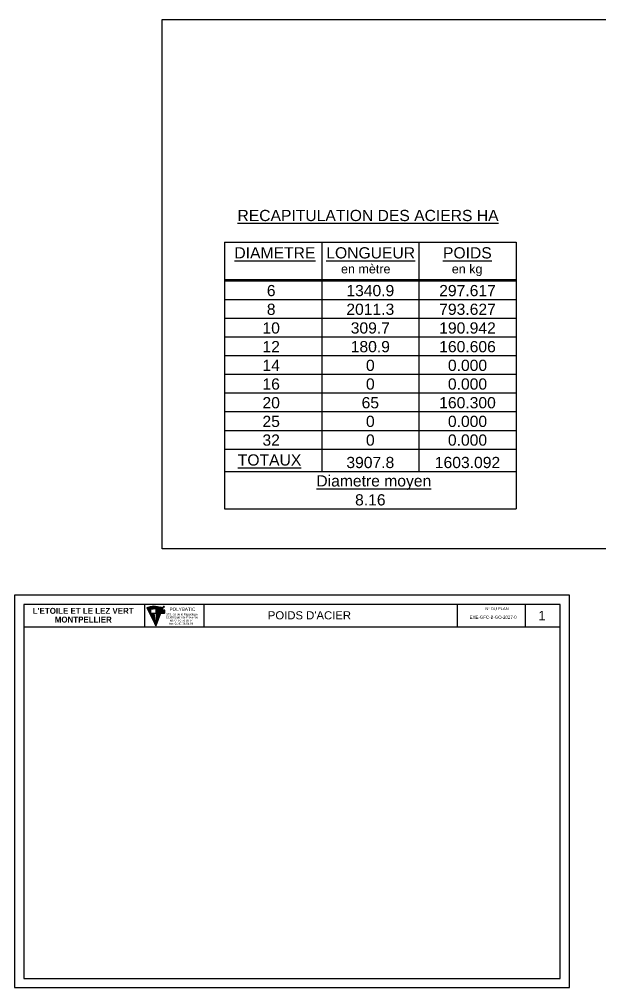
# Model space of a CAD drawing. Header units: millimetres. Extents: x -21776 to 63757, y -7870 to 8483.
# Drawn here: x -13329 to -12553, y -5474 to -4178 of the extents above; entities that cross this region are included whole.
import ezdxf
from ezdxf.enums import TextEntityAlignment as Align

# ---------------------------------------------------------------- set-up
doc = ezdxf.new("R2010")
doc.units = ezdxf.units.MM
doc.linetypes.add('CONTINUE', pattern=[0])
for name, color, linetype in [('GO-CARTOUCHE', 7, 'Continuous'), ('GO-TEXTE', 9, 'Continuous'), ('STR_TXT', 102, 'Continuous')]:
    doc.layers.add(name, color=color, linetype=linetype)
doc.styles.get("Standard").update_dxf_attribs({"font": 'romans.shx'})
doc.styles.add('Table', font='ARIAL.TTF')
doc.styles.add('TEXTEBA', font='ARIAL.TTF')

# ---------------------------------------------------------------- blocks, each defined once
blk = doc.blocks.new('bartable')
at = {"layer": 'STR_TXT', "lineweight": 30}
for points in [[(0, 0), (390, 0)], [(0, 0), (0, -357)], [(390, 0), (390, -357)], [(0, -50), (390, -50)], [(0, -52), (390, -52)], [(0, -277), (390, -277)], [(0, -307), (390, -307)], [(0, -357), (390, -357)]]:
    blk.add_lwpolyline(points, dxfattribs=at)
at = {"layer": 'STR_TXT'}
for points in [[(130, 0), (130, -307)], [(260, 0), (260, -307)], [(0, -77), (390, -77)], [(0, -102), (390, -102)], [(0, -127), (390, -127)], [(0, -152), (390, -152)], [(0, -177), (390, -177)], [(0, -202), (390, -202)], [(0, -227), (390, -227)], [(0, -252), (390, -252)]]:
    blk.add_lwpolyline(points, dxfattribs=at)
at = {"layer": 'STR_TXT', "style": 'Table'}
for s, height, p in [('%%URECAPITULATION DES ACIERS HA', 15, (17.3, 28)), ('%%UDIAMETRE', 15, (13.2, -22)), ('%%ULONGUEUR', 15, (136.1, -22)), ('%%UPOIDS', 15, (292.2, -22)), ('en mètre', 12, (155.8, -42)), ('en kg', 12, (304, -42)), ('%%UTOTAUX', 15, (17.7, -299.1)), ('%%UDiametre moyen', 15, (122.8, -327.1))]:
    blk.add_text(s, height=height, dxfattribs=at).set_placement(p)
for s, p in [('6', (62.4, -77)), ('8', (62.4, -102)), ('10', (62.4, -127)), ('12', (62.4, -152)), ('14', (62.4, -177)), ('16', (62.4, -202)), ('20', (62.4, -227)), ('25', (62.4, -252)), ('32', (62.4, -277))]:
    blk.add_text(s, height=15, dxfattribs=at).set_placement(p, align=Align.BOTTOM_CENTER)
for tag, p in [('L6', (195, -77)), ('P6', (325, -77)), ('L8', (195, -102)), ('P8', (325, -102)), ('L10', (195, -127)), ('P10', (325, -127)), ('L12', (195, -152)), ('P12', (325, -152)), ('L14', (195, -177)), ('P14', (325, -177)), ('L16', (195, -202)), ('P16', (325, -202)), ('L20', (195, -227)), ('P20', (325, -227)), ('L25', (195, -252)), ('P25', (325, -252)), ('L32', (195, -277)), ('P32', (325, -277)), ('LTOT', (195, -307)), ('PTOT', (325, -307)), ('DAVG', (195, -357))]:
    blk.add_attdef(tag, text='', height=15, dxfattribs=at).set_placement(p, align=Align.BOTTOM_CENTER)

msp = doc.modelspace()

# ---------------------------------------------------------------- linework, layer by layer
at = {"layer": 'GO-CARTOUCHE', "color": 9, "linetype": 'CONTINUE'}
for p, q in [((-13158.94247, -4965.30983), (-13150.01369, -4963.23337)), ((-13158.94247, -4965.30983), (-13145.86077, -4966.55571)), ((-13158.94247, -4965.30983), (-13146.899, -4989.81206)), ((-13158.39509, -4966.42347), (-13149.87212, -4964.44149)), ((-13157.9362, -4965.40567), (-13149.00758, -4963.39307)), ((-13157.84771, -4967.5371), (-13149.73054, -4965.64962)), ((-13153.95897, -4972.96474), (-13157.32448, -4964.93355)), ((-13157.32448, -4964.93355), (-13144.23776, -4966.32924)), ((-13157.30033, -4968.65074), (-13149.58896, -4966.85774)), ((-13156.75295, -4969.76438), (-13153.95897, -4969.11479)), ((-13156.20556, -4970.87802), (-13153.95897, -4970.35574)), ((-13155.92367, -4965.59734), (-13146.99535, -4963.71247)), ((-13153.95897, -4969.56816), (-13155.70649, -4964.55728)), ((-13155.70649, -4964.55728), (-13142.61474, -4966.10277)), ((-13155.65818, -4971.99165), (-13153.95897, -4971.59666)), ((-13155.1108, -4973.10529), (-13153.95897, -4972.83757)), ((-13154.56342, -4974.21893), (-13150.16038, -4973.19566)), ((-13154.0885, -4964.181), (-13140.99172, -4965.8763)), ((-13152.99742, -4968.07076), (-13154.0885, -4964.181)), ((-13154.01604, -4975.33257), (-13148.7395, -4974.10648)), ((-13146.899, -4967.17393), (-13153.95897, -4968.21216)), ((-13153.95897, -4968.21216), (-13153.95897, -4973.19566)), ((-13153.95897, -4973.19566), (-13146.48371, -4972.78037)), ((-13146.56244, -4973.18335), (-13153.95897, -4973.19566)), ((-13153.91113, -4965.78901), (-13144.98312, -4964.03188)), ((-13146.899, -4989.81206), (-13153.86219, -4973.19566)), ((-13146.899, -4989.81206), (-13152.69389, -4973.19566)), ((-13151.60061, -4967.86534), (-13152.47051, -4963.80472)), ((-13152.47051, -4963.80472), (-13139.3687, -4965.64984)), ((-13151.8986, -4965.98068), (-13142.97089, -4964.35128)), ((-13146.899, -4989.81206), (-13151.55989, -4973.19566)), ((-13150.21812, -4967.66204), (-13150.85252, -4963.42845)), ((-13150.85252, -4963.42845), (-13137.74568, -4965.42337)), ((-13146.899, -4989.81206), (-13150.4587, -4973.19566)), ((-13149.50696, -4967.55745), (-13150.01369, -4963.23337)), ((-13150.01369, -4963.23337), (-13136.932, -4965.30983)), ((-13149.88606, -4966.17235), (-13140.95865, -4964.67068)), ((-13146.899, -4989.81206), (-13149.38892, -4973.19566)), ((-13146.899, -4989.81206), (-13148.84624, -4973.19566)), ((-13147.87353, -4966.36402), (-13138.94642, -4964.99008)), ((-13145.73685, -4967.35562), (-13146.899, -4967.17393)), ((-13146.899, -4967.17393), (-13146.899, -4973.18391)), ((-13146.899, -4989.81206), (-13140.0429, -4972.95747)), ((-13140.58031, -4972.97614), (-13146.899, -4989.81206)), ((-13141.66372, -4973.01378), (-13146.899, -4989.81206)), ((-13142.76265, -4973.05196), (-13146.899, -4989.81206)), ((-13143.87745, -4973.09069), (-13146.899, -4989.81206)), ((-13145.00847, -4973.12998), (-13146.899, -4989.81206)), ((-13146.15605, -4973.16985), (-13146.899, -4989.81206)), ((-13146.86726, -4966.45985), (-13137.94031, -4965.14978)), ((-13146.56244, -4973.18335), (-13144.47454, -4973.10695)), ((-13146.48371, -4969.59283), (-13146.48371, -4967.65919)), ((-13145.95558, -4967.74176), (-13146.48371, -4967.65919)), ((-13146.48371, -4969.59283), (-13146.0656, -4969.62527)), ((-13145.91579, -4970.05344), (-13146.48371, -4970.00937)), ((-13146.48371, -4970.00937), (-13146.48371, -4972.78037)), ((-13146.48371, -4972.78037), (-13141.4795, -4972.78037)), ((-13146.23831, -4975.01259), (-13140.5561, -4974.21909)), ((-13146.19112, -4973.95548), (-13140.10309, -4973.10543)), ((-13145.70641, -4969.84743), (-13145.91579, -4970.05344)), ((-13145.86077, -4966.55571), (-13145.89538, -4967.33084)), ((-13136.932, -4965.30983), (-13145.86077, -4966.55571)), ((-13145.57102, -4967.5658), (-13137.38501, -4966.42349)), ((-13145.43817, -4967.79469), (-13144.12728, -4967.60403)), ((-13144.96112, -4969.57586), (-13144.98677, -4970.14466)), ((-13144.98677, -4970.14466), (-13144.94704, -4971.00565)), ((-13144.8688, -4968.87593), (-13144.96112, -4969.57586)), ((-13144.94704, -4971.00565), (-13144.75518, -4971.98311)), ((-13144.71731, -4968.31787), (-13144.8688, -4968.87593)), ((-13144.47454, -4973.10695), (-13144.10064, -4973.09327)), ((-13144.23776, -4966.32924), (-13144.3863, -4967.64001)), ((-13144.07196, -4973.09222), (-13139.57556, -4972.92769)), ((-13143.6245, -4968.12003), (-13143.86618, -4967.73105)), ((-13142.99526, -4967.78425), (-13143.76298, -4967.89715)), ((-13143.46157, -4968.58569), (-13143.6245, -4968.12003)), ((-13143.33662, -4969.25818), (-13143.46157, -4968.58569)), ((-13142.99743, -4972.78099), (-13139.56613, -4972.78037)), ((-13142.99526, -4972.78037), (-13142.99526, -4967.77968)), ((-13142.57997, -4967.84917), (-13142.99526, -4967.78425)), ((-13142.61474, -4966.10277), (-13142.97509, -4967.7874)), ((-13142.57997, -4972.36508), (-13142.57997, -4967.84917)), ((-13142.57997, -4968.19369), (-13141.53928, -4968.05051)), ((-13142.57997, -4968.19369), (-13142.57964, -4972.36508)), ((-13142.57997, -4972.36508), (-13141.4795, -4972.36508)), ((-13142.57964, -4970.67545), (-13140.69289, -4970.5098)), ((-13142.57964, -4972.36508), (-13141.4795, -4972.36846)), ((-13141.55334, -4968.00968), (-13140.69289, -4970.5098)), ((-13141.182, -4968.06774), (-13141.55334, -4968.00968)), ((-13141.53928, -4968.05051), (-13140.69289, -4970.5098)), ((-13140.99172, -4965.8763), (-13141.51954, -4968.01496)), ((-13141.4795, -4972.78037), (-13141.4795, -4972.36508)), ((-13141.4795, -4972.78037), (-13140.69014, -4972.78037)), ((-13141.39803, -4968.03396), (-13137.83802, -4967.53715)), ((-13141.182, -4968.06774), (-13140.49664, -4970.0591)), ((-13140.01315, -4968.25047), (-13141.06583, -4968.40528)), ((-13140.69289, -4972.78037), (-13140.69289, -4970.5098)), ((-13140.69289, -4972.36846), (-13140.69014, -4972.78037)), ((-13140.69014, -4972.78037), (-13140.2776, -4972.78037)), ((-13140.01315, -4968.25047), (-13140.49664, -4970.0591)), ((-13139.68305, -4968.30208), (-13140.2776, -4970.52615)), ((-13140.2776, -4972.77529), (-13140.27539, -4970.51788)), ((-13140.2776, -4972.78037), (-13140.2776, -4970.52615)), ((-13140.27539, -4970.51788), (-13139.69528, -4968.34782)), ((-13139.3687, -4965.64984), (-13140.18718, -4968.27607)), ((-13139.68305, -4968.30208), (-13140.01315, -4968.25047)), ((-13139.69528, -4968.34782), (-13139.5716, -4968.3293)), ((-13139.5716, -4968.31951), (-13139.69246, -4968.33728)), ((-13139.57581, -4972.77641), (-13135.97757, -4972.77641)), ((-13139.57485, -4972.92766), (-13135.01543, -4972.78217)), ((-13139.5716, -4972.78037), (-13139.5716, -4968.31951)), ((-13138.76728, -4968.44525), (-13139.5716, -4968.31951)), ((-13139.5716, -4972.78037), (-13138.69141, -4972.78037)), ((-13138.81219, -4968.73247), (-13139.2809, -4968.65919)), ((-13139.2809, -4970.40858), (-13139.2809, -4968.65919)), ((-13139.2809, -4970.40858), (-13138.90209, -4970.43797)), ((-13139.2809, -4970.70016), (-13138.92458, -4970.7278)), ((-13139.2809, -4972.48967), (-13139.2809, -4970.70016)), ((-13139.2809, -4972.48967), (-13138.78077, -4972.48967)), ((-13137.74568, -4965.42337), (-13138.87359, -4968.42863)), ((-13138.52985, -4972.63844), (-13138.69576, -4972.77641)), ((-13138.69576, -4972.77641), (-13138.12584, -4972.77641)), ((-13138.41093, -4972.38197), (-13138.52985, -4972.63844)), ((-13138.49144, -4968.67877), (-13138.29104, -4968.6508)), ((-13137.61936, -4968.62472), (-13138.45696, -4968.7479)), ((-13138.43996, -4970.95438), (-13138.38677, -4971.12264)), ((-13138.34257, -4972.05266), (-13138.41093, -4972.38197)), ((-13138.38677, -4971.12264), (-13138.33431, -4971.44329)), ((-13138.32201, -4971.75553), (-13138.34257, -4972.05266)), ((-13138.33431, -4971.44329), (-13138.32201, -4971.75553)), ((-13138.32249, -4968.72812), (-13136.932, -4965.30983)), ((-13138.08035, -4972.46596), (-13138.1176, -4972.77641)), ((-13138.03835, -4972.116), (-13138.08035, -4972.46596)), ((-13138.00336, -4971.82445), (-13138.03835, -4972.116)), ((-13137.96987, -4971.54538), (-13138.00336, -4971.82445)), ((-13137.93608, -4971.26382), (-13137.96987, -4971.54538)), ((-13137.91858, -4971.11805), (-13137.93608, -4971.26382)), ((-13137.90708, -4971.0222), (-13137.91858, -4971.11805)), ((-13137.89773, -4970.94432), (-13137.90708, -4971.0222)), ((-13137.87611, -4970.7641), (-13137.89773, -4970.94432)), ((-13137.83129, -4970.39068), (-13137.87611, -4970.7641)), ((-13137.78219, -4969.98156), (-13137.83129, -4970.39068)), ((-13137.66071, -4971.40902), (-13137.82481, -4972.77641)), ((-13137.61936, -4968.62472), (-13137.78219, -4969.98156)), ((-13137.66071, -4971.40902), (-13137.36969, -4971.4316)), ((-13137.62604, -4971.12013), (-13137.51713, -4970.21257)), ((-13137.62604, -4971.12013), (-13137.40529, -4971.13726)), ((-13137.41244, -4968.65707), (-13137.61936, -4968.62472)), ((-13137.51713, -4970.21257), (-13137.40529, -4971.13726)), ((-13137.41244, -4968.65707), (-13136.91421, -4972.77641)), ((-13137.39446, -4968.80574), (-13136.91373, -4968.73504)), ((-13137.36969, -4971.4316), (-13137.20656, -4972.78037)), ((-13137.36101, -4969.08232), (-13136.91373, -4969.02928)), ((-13137.35336, -4969.14556), (-13136.64379, -4969.07148)), ((-13136.91373, -4968.73504), (-13136.91373, -4969.02928)), ((-13136.08315, -4968.8649), (-13136.91373, -4968.73504)), ((-13136.91373, -4969.02928), (-13136.64379, -4969.07148)), ((-13136.64379, -4972.77641), (-13136.64379, -4969.07148)), ((-13136.35309, -4969.11693), (-13136.08315, -4969.15913)), ((-13136.35309, -4972.77641), (-13136.35309, -4969.11693)), ((-13136.35309, -4969.18275), (-13136.08315, -4969.15913)), ((-13136.35309, -4972.77641), (-13135.97757, -4972.77641)), ((-13136.08315, -4969.15913), (-13136.08315, -4968.8649)), ((-13135.97757, -4968.8814), (-13136.08315, -4968.9153)), ((-13135.97757, -4968.8814), (-13135.97757, -4972.77754)), ((-13135.68687, -4968.92685), (-13135.97757, -4968.8814)), ((-13135.97757, -4972.77754), (-13135.68687, -4972.78037)), ((-13135.68687, -4968.92685), (-13135.68687, -4972.78037)), ((-13135.68687, -4969.06331), (-13135.02832, -4969.00205)), ((-13135.59231, -4970.91484), (-13135.57586, -4971.32802)), ((-13135.57586, -4971.32802), (-13135.53653, -4971.70643)), ((-13135.53653, -4971.70643), (-13135.47654, -4972.02464)), ((-13135.47654, -4972.02464), (-13135.39039, -4972.31947)), ((-13135.39039, -4972.31947), (-13135.25538, -4972.59465)), ((-13134.7816, -4970.22546), (-13135.27131, -4970.27102)), ((-13135.25538, -4972.59465), (-13135.10036, -4972.76476)), ((-13134.79456, -4971.69869), (-13135.23744, -4971.73989)), ((-13134.79456, -4971.69869), (-13134.49972, -4971.6879)), ((-13134.48408, -4970.27197), (-13134.7816, -4970.22546)), ((-13153.46866, -4976.4462), (-13148.59792, -4975.3146)), ((-13152.92128, -4977.55984), (-13148.45635, -4976.52272)), ((-13152.3739, -4978.67348), (-13148.31477, -4977.73085)), ((-13151.82652, -4979.78711), (-13148.17319, -4978.93897)), ((-13151.27914, -4980.90075), (-13148.03162, -4980.14709)), ((-13150.73175, -4982.01439), (-13147.89004, -4981.35521)), ((-13150.18437, -4983.12803), (-13147.74846, -4982.56334)), ((-13149.63699, -4984.24166), (-13147.60689, -4983.77146)), ((-13149.08961, -4985.3553), (-13147.46531, -4984.97958)), ((-13148.54223, -4986.46894), (-13147.32373, -4986.18771)), ((-13147.99485, -4987.58257), (-13147.18215, -4987.39583)), ((-13147.07458, -4987.58594), (-13146.66804, -4987.52754)), ((-13146.80462, -4987.69793), (-13145.99226, -4987.58298)), ((-13146.75743, -4986.64082), (-13145.53925, -4986.46932)), ((-13146.71024, -4985.5837), (-13145.08623, -4985.35566)), ((-13146.66304, -4984.52659), (-13144.63322, -4984.24201)), ((-13146.61585, -4983.46948), (-13144.18021, -4983.12835)), ((-13146.56866, -4982.41237), (-13143.72719, -4982.01469)), ((-13146.52147, -4981.35526), (-13143.27418, -4980.90103)), ((-13146.47428, -4980.29815), (-13142.82117, -4979.78738)), ((-13146.42708, -4979.24104), (-13142.36815, -4978.67372)), ((-13146.37989, -4978.18393), (-13141.91514, -4977.56006)), ((-13146.3327, -4977.12682), (-13141.46213, -4976.4464)), ((-13146.28551, -4976.06971), (-13141.00911, -4975.33275)), ((-13147.44747, -4988.69621), (-13147.04058, -4988.60395))]:
    msp.add_line(p, q, dxfattribs=at)
at = {"layer": 'GO-CARTOUCHE', "linetype": 'Continuous'}
for points in [[(-12593.37341, -5473.96085), (-12593.37341, -4948.96086), (-13335.79765, -4948.96086), (-13335.79765, -5473.96085)], [(-12605.74591, -5461.58835), (-12605.74591, -4961.33336), (-13323.42515, -4961.33336), (-13323.42515, -5461.58835)]]:
    msp.add_lwpolyline(points, close=True, dxfattribs=at)
at = {"layer": 'GO-CARTOUCHE', "color": 9, "linetype": 'CONTINUE'}
msp.add_circle((-13135.87222, -4964.27689), 0.66447, dxfattribs=at)
msp.add_circle((-13135.87222, -4964.27689), 0.66447, dxfattribs=at)
msp.add_circle((-13135.87222, -4964.27689), 0.66447, dxfattribs=at)
for centre, radius, start, end in [((-13147.12145, -4968.61863), 1.45882, 316.36671499, 36.94723701), ((-13147.12145, -4968.61863), 1.45882, 316.36671499, 36.94723701), ((-13147.12145, -4968.61863), 1.45882, 316.36671499, 36.94723701), ((-13147.12145, -4968.61863), 1.87411, 310.04018599, 42.436134), ((-13142.80186, -4971.38817), 2.04171, 198.04028085, 218.2918842), ((-13142.80186, -4971.38817), 2.04171, 198.04028085, 218.2918842), ((-13142.80186, -4971.38817), 2.04171, 198.04028085, 218.2918842), ((-13142.79451, -4969.00447), 2.04171, 141.3549611, 161.60656445), ((-13142.79451, -4969.00447), 2.04171, 141.3549611, 161.60656445), ((-13142.79451, -4969.00447), 2.04171, 141.3549611, 161.60656445), ((-13137.13541, -4970.21377), 7.43637, 179.82345814, 187.58612898), ((-13137.13541, -4970.21377), 7.43637, 179.82345814, 187.58612898), ((-13137.13541, -4970.21377), 7.43637, 179.82345814, 187.58612898), ((-13137.13541, -4970.21378), 7.43637, 172.06070813, 179.82337897), ((-13137.13541, -4970.21378), 7.43637, 172.06070813, 179.82337897), ((-13137.13541, -4970.21378), 7.43637, 172.06070813, 179.82337897), ((-13140.62156, -4970.67805), 3.91945, 187.58619471, 198.04023082), ((-13140.62156, -4970.67805), 3.91945, 187.58619471, 198.04023082), ((-13140.62156, -4970.67805), 3.91945, 187.58619471, 198.04023082), ((-13140.61863, -4969.72801), 3.91945, 161.606576, 172.06061211), ((-13140.61863, -4969.72801), 3.91945, 161.606576, 172.06061211), ((-13140.61863, -4969.72801), 3.91945, 161.606576, 172.06061211), ((-13144.1422, -4972.4464), 0.33398, 218.2918801, 269.82337355), ((-13144.1422, -4972.4464), 0.33398, 218.2918801, 269.82337355), ((-13144.1422, -4972.4464), 0.33398, 218.2918801, 269.82337355), ((-13144.1283, -4967.938), 0.33398, 89.82340454, 141.35489806), ((-13144.1283, -4967.938), 0.33398, 89.82340454, 141.35489806), ((-13144.1283, -4967.938), 0.33398, 89.82340454, 141.35489806), ((-13142.80186, -4971.38817), 1.62642, 198.04023072, 214.52826554), ((-13142.80186, -4971.38817), 1.62642, 198.04023072, 214.52826554), ((-13142.80186, -4971.38817), 1.62642, 198.04023072, 214.52826554), ((-13142.79451, -4969.00447), 1.62642, 145.11856357, 161.6065984), ((-13142.79451, -4969.00447), 1.62642, 145.11856357, 161.6065984), ((-13142.79451, -4969.00447), 1.62642, 145.11856357, 161.6065984), ((-13144.1422, -4972.4464), 0.33398, 269.82344304, 321.35493658), ((-13144.1422, -4972.4464), 0.33398, 269.82344304, 321.35493658), ((-13144.1422, -4972.4464), 0.33398, 269.82344304, 321.35493658), ((-13145.47599, -4971.37993), 1.62642, 325.11849511, 341.60652992), ((-13145.47599, -4971.37993), 1.62642, 325.11849511, 341.60652992), ((-13145.47599, -4971.37993), 1.62642, 325.11849511, 341.60652992), ((-13145.46864, -4968.99623), 1.62642, 18.04027647, 34.52831129), ((-13145.46864, -4968.99623), 1.62642, 18.04027647, 34.52831129), ((-13145.46864, -4968.99623), 1.62642, 18.04027647, 34.52831129), ((-13144.1283, -4967.938), 0.33398, 38.2919159, 89.8234094), ((-13144.1283, -4967.938), 0.33398, 38.2919159, 89.8234094), ((-13144.1283, -4967.938), 0.33398, 38.2919159, 89.8234094), ((-13147.65188, -4970.65639), 3.91945, 341.60661603, 352.06065215), ((-13147.65188, -4970.65639), 3.91945, 341.60661603, 352.06065215), ((-13147.65188, -4970.65639), 3.91945, 341.60661603, 352.06065215), ((-13147.64895, -4969.70634), 3.91945, 7.58615483, 18.04019094), ((-13147.64895, -4969.70634), 3.91945, 7.58615483, 18.04019094), ((-13147.64895, -4969.70634), 3.91945, 7.58615483, 18.04019094), ((-13145.47599, -4971.37993), 2.04171, 321.3549744, 341.60657773), ((-13145.47599, -4971.37993), 2.04171, 321.3549744, 341.60657773), ((-13145.47599, -4971.37993), 2.04171, 321.3549744, 341.60657773), ((-13151.13509, -4970.17062), 7.43637, 352.06068288, 359.82335372), ((-13151.13509, -4970.17062), 7.43637, 352.06068288, 359.82335372), ((-13151.13509, -4970.17062), 7.43637, 352.06068288, 359.82335372), ((-13151.13509, -4970.17063), 7.43637, 359.82348173, 7.58615256), ((-13151.13509, -4970.17063), 7.43637, 359.82348173, 7.58615256), ((-13151.13509, -4970.17063), 7.43637, 359.82348173, 7.58615256), ((-13147.65188, -4970.65639), 4.33474, 341.60659993, 352.06063605), ((-13147.65188, -4970.65639), 4.33474, 341.60659993, 352.06063605), ((-13147.65188, -4970.65639), 4.33474, 341.60659993, 352.06063605), ((-13151.13509, -4970.17062), 7.85167, 352.06069325, 359.82336408), ((-13151.13509, -4970.17062), 7.85167, 352.06069325, 359.82336408), ((-13151.13509, -4970.17062), 7.85167, 352.06069325, 359.82336408), ((-13151.1351, -4970.17063), 7.85167, 359.82346092, 7.58613177), ((-13151.1351, -4970.17063), 7.85167, 359.82346092, 7.58613177), ((-13151.1351, -4970.17063), 7.85167, 359.82346092, 7.58613177), ((-13139.19352, -4971.04442), 0.41542, 28.49627796, 49.65419573), ((-13139.19352, -4971.04442), 0.41542, 28.49627796, 49.65419573), ((-13139.19352, -4971.04442), 0.41542, 28.49627796, 49.65419573), ((-13139.16961, -4970.03045), 0.48748, 303.28322396, 339.41345781), ((-13139.16961, -4970.03045), 0.48748, 303.28322396, 339.41345781), ((-13139.16961, -4970.03045), 0.48748, 303.28322396, 339.41345781), ((-13140.22212, -4971.75606), 1.66438, 24.96607826, 33.13757559), ((-13140.22212, -4971.75606), 1.66438, 24.96607826, 33.13757559), ((-13140.22212, -4971.75606), 1.66438, 24.96607826, 33.13757559), ((-13138.83721, -4968.79536), 0.06631, 57.77569344, 78.70476388), ((-13138.83721, -4968.79536), 0.06631, 57.77569344, 78.70476388), ((-13138.83721, -4968.79536), 0.06631, 57.77569344, 78.70476388), ((-13139.19173, -4969.07118), 0.51204, 20.86149609, 40.40865751), ((-13139.19173, -4969.07118), 0.51204, 20.86149609, 40.40865751), ((-13139.19173, -4969.07118), 0.51204, 20.86149609, 40.40865751), ((-13139.19173, -4972.18424), 0.51203, 323.37985724, 339.13858663), ((-13139.19173, -4972.18424), 0.51203, 323.37985724, 339.13858663), ((-13139.19173, -4972.18424), 0.51203, 323.37985724, 339.13858663), ((-13138.83721, -4968.79536), 0.35702, 48.57288591, 78.7052275), ((-13138.83721, -4968.79536), 0.35702, 48.57288591, 78.7052275), ((-13138.83721, -4968.79536), 0.35702, 48.57288591, 78.7052275), ((-13138.73126, -4970.44318), 0.17703, 270.3605307, 317.38484872), ((-13138.73126, -4970.44318), 0.17703, 270.3605307, 317.38484872), ((-13138.73126, -4970.44318), 0.17703, 270.3605307, 317.38484872), ((-13138.82867, -4970.94817), 0.34245, 48.32532503, 73.27803502), ((-13138.82867, -4970.94817), 0.34245, 48.32532503, 73.27803502), ((-13138.82867, -4970.94817), 0.34245, 48.32532503, 73.27803502), ((-13139.94073, -4969.35661), 1.31358, 8.97027947, 20.86130629), ((-13139.94073, -4969.35661), 1.31358, 8.97027947, 20.86130629), ((-13139.94073, -4969.35661), 1.31358, 8.97027947, 20.86130629), ((-13139.94073, -4969.73409), 1.31358, 339.13869371, 351.02972053), ((-13139.94073, -4969.73409), 1.31358, 339.13869371, 351.02972053), ((-13139.94073, -4969.73409), 1.31358, 339.13869371, 351.02972053), ((-13139.94073, -4971.52133), 1.31358, 8.97027947, 20.86130631), ((-13139.94073, -4971.52133), 1.31358, 8.97027947, 20.86130631), ((-13139.94073, -4971.52133), 1.31358, 8.97027947, 20.86130631), ((-13139.94073, -4971.8988), 1.31358, 339.1386937, 351.02972053), ((-13139.94073, -4971.8988), 1.31358, 339.1386937, 351.02972053), ((-13139.94073, -4971.8988), 1.31358, 339.1386937, 351.02972053), ((-13141.1364, -4969.54535), 2.52405, 0, 8.97027235), ((-13141.1364, -4969.54535), 2.52405, 0, 8.97027235), ((-13141.1364, -4969.54535), 2.52405, 0, 8.97027235), ((-13141.1364, -4969.54535), 2.52405, 351.02972764, 0), ((-13141.1364, -4969.54535), 2.52405, 351.02972764, 0), ((-13141.1364, -4969.54535), 2.52405, 351.02972764, 0), ((-13141.1364, -4971.71007), 2.52405, 0, 8.97027235), ((-13141.1364, -4971.71007), 2.52405, 0, 8.97027235), ((-13141.1364, -4971.71007), 2.52405, 0, 8.97027235), ((-13141.1364, -4971.71006), 2.52405, 351.02972765, 0), ((-13141.1364, -4971.71006), 2.52405, 351.02972765, 0), ((-13141.1364, -4971.71006), 2.52405, 351.02972765, 0), ((-13139.19173, -4969.07118), 0.80274, 20.86134744, 42.61515888), ((-13139.19173, -4969.07118), 0.80274, 20.86134744, 42.61515888), ((-13139.19173, -4969.07118), 0.80274, 20.86134744, 42.61515888), ((-13139.19173, -4970.01952), 0.80274, 317.38484109, 339.13865256), ((-13139.19173, -4970.01952), 0.80274, 317.38484109, 339.13865256), ((-13139.19173, -4970.01952), 0.80274, 317.38484109, 339.13865256), ((-13139.19173, -4971.23589), 0.80274, 20.86134747, 42.61515891), ((-13139.19173, -4971.23589), 0.80274, 20.86134747, 42.61515891), ((-13139.19173, -4971.23589), 0.80274, 20.86134747, 42.61515891), ((-13139.94073, -4969.35661), 1.60429, 8.97027447, 20.86130127), ((-13139.94073, -4969.35661), 1.60429, 8.97027447, 20.86130127), ((-13139.94073, -4969.35661), 1.60429, 8.97027447, 20.86130127), ((-13139.94073, -4969.73409), 1.60429, 339.13869873, 351.02972553), ((-13139.94073, -4969.73409), 1.60429, 339.13869873, 351.02972553), ((-13139.94073, -4969.73409), 1.60429, 339.13869873, 351.02972553), ((-13141.1364, -4969.54535), 2.81476, 0, 8.97030193), ((-13141.1364, -4969.54535), 2.81476, 0, 8.97030193), ((-13141.1364, -4969.54535), 2.81476, 0, 8.97030193), ((-13141.1364, -4969.54535), 2.81476, 351.0297023, 0), ((-13141.1364, -4969.54535), 2.81476, 351.0297023, 0), ((-13141.1364, -4969.54535), 2.81476, 351.0297023, 0), ((-13135.87222, -4964.27689), 0.34054, 0, 180), ((-13135.87222, -4964.27689), 0.34054, 0, 180), ((-13135.87222, -4964.27689), 0.34054, 0, 180), ((-13135.87222, -4964.27689), 0.34054, 180, 0), ((-13135.87222, -4964.27689), 0.34054, 180, 0), ((-13135.87222, -4964.27689), 0.34054, 180, 0), ((-13129.33992, -4970.87274), 6.25254, 173.06824316, 180.1953732), ((-13129.33992, -4970.87274), 6.25254, 173.06824316, 180.1953732), ((-13129.33992, -4970.87274), 6.25254, 173.06824316, 180.1953732), ((-13132.17154, -4970.52848), 3.40007, 163.3980808, 173.06822009), ((-13132.17154, -4970.52848), 3.40007, 163.3980808, 173.06822009), ((-13132.17154, -4970.52848), 3.40007, 163.3980808, 173.06822009), ((-13133.94007, -4970.0012), 1.55461, 144.11186257, 163.39803328), ((-13133.94007, -4970.0012), 1.55461, 144.11186257, 163.39803328), ((-13133.94007, -4970.0012), 1.55461, 144.11186257, 163.39803328), ((-13129.33992, -4970.87274), 5.96183, 173.06822662, 180.19535666), ((-13129.33992, -4970.87274), 5.96183, 173.06822662, 180.19535666), ((-13129.33992, -4970.87274), 5.96183, 173.06822662, 180.19535666), ((-13129.33992, -4970.87274), 5.96183, 180.19535874, 187.32248878), ((-13129.33992, -4970.87274), 5.96183, 180.19535874, 187.32248878), ((-13129.33992, -4970.87274), 5.96183, 180.19535874, 187.32248878), ((-13132.17154, -4970.52848), 3.10936, 163.39810427, 173.06824356), ((-13132.17154, -4970.52848), 3.10936, 163.39810427, 173.06824356), ((-13132.17154, -4970.52848), 3.10936, 163.39810427, 173.06824356), ((-13132.16912, -4971.2363), 3.10936, 187.32246097, 196.99260026), ((-13132.16912, -4971.2363), 3.10936, 187.32246097, 196.99260026), ((-13132.16912, -4971.2363), 3.10936, 187.32246097, 196.99260026), ((-13135.02759, -4969.2143), 0.21225, 90.19531084, 144.11192872), ((-13135.02759, -4969.2143), 0.21225, 90.19531084, 144.11192872), ((-13135.02759, -4969.2143), 0.21225, 90.19531084, 144.11192872), ((-13133.94007, -4970.0012), 1.2639, 149.32421012, 163.39804565), ((-13133.94007, -4970.0012), 1.2639, 149.32421012, 163.39804565), ((-13133.94007, -4970.0012), 1.2639, 149.32421012, 163.39804565), ((-13133.93402, -4971.77563), 1.2639, 196.99268007, 211.06651561), ((-13133.93402, -4971.77563), 1.2639, 196.99268007, 211.06651561), ((-13133.93402, -4971.77563), 1.2639, 196.99268007, 211.06651561), ((-13135.01615, -4972.56992), 0.21225, 246.62635197, 270.19530189), ((-13135.01615, -4972.56992), 0.21225, 246.62635197, 270.19530189), ((-13135.01615, -4972.56992), 0.21225, 246.62635197, 270.19530189), ((-13135.02759, -4969.2143), 0.21225, 36.27868387, 90.19530189), ((-13135.02759, -4969.2143), 0.21225, 36.27868387, 90.19530189), ((-13135.02759, -4969.2143), 0.21225, 36.27868387, 90.19530189), ((-13136.10973, -4970.00859), 1.2639, 16.99264878, 31.0664843), ((-13136.10973, -4970.00859), 1.2639, 16.99264878, 31.0664843), ((-13136.10973, -4970.00859), 1.2639, 16.99264878, 31.0664843), ((-13136.10368, -4971.78303), 1.2639, 329.3241793, 343.39801483), ((-13136.10368, -4971.78303), 1.2639, 329.3241793, 343.39801483), ((-13136.10368, -4971.78303), 1.2639, 329.3241793, 343.39801483), ((-13135.01615, -4972.56992), 0.21225, 270.19536446, 324.1119824), ((-13135.01615, -4972.56992), 0.21225, 270.19536446, 324.1119824), ((-13135.01615, -4972.56992), 0.21225, 270.19536446, 324.1119824), ((-13137.87462, -4970.54793), 3.10936, 7.32246097, 16.99260026), ((-13137.87462, -4970.54793), 3.10936, 7.32246097, 16.99260026), ((-13137.87462, -4970.54793), 3.10936, 7.32246097, 16.99260026), ((-13137.87217, -4971.25575), 3.10933, 343.39805851, 351.81011212), ((-13137.87217, -4971.25575), 3.10933, 343.39805851, 351.81011212), ((-13137.87217, -4971.25575), 3.10933, 343.39805851, 351.81011212), ((-13136.10973, -4970.00859), 1.55461, 16.99267917, 36.27884988), ((-13136.10973, -4970.00859), 1.55461, 16.99267917, 36.27884988), ((-13136.10973, -4970.00859), 1.55461, 16.99267917, 36.27884988), ((-13136.10368, -4971.78303), 1.55461, 324.11188337, 343.39805407), ((-13136.10368, -4971.78303), 1.55461, 324.11188337, 343.39805407), ((-13136.10368, -4971.78303), 1.55461, 324.11188337, 343.39805407), ((-13140.70406, -4970.91154), 5.96207, 6.60786202, 7.32268185), ((-13140.70406, -4970.91154), 5.96207, 6.60786202, 7.32268185), ((-13140.70406, -4970.91154), 5.96207, 6.60786202, 7.32268185), ((-13137.87462, -4970.54793), 3.40007, 7.3225187, 16.99265799), ((-13137.87462, -4970.54793), 3.40007, 7.3225187, 16.99265799), ((-13137.87462, -4970.54793), 3.40007, 7.3225187, 16.99265799), ((-13137.87221, -4971.25574), 3.40007, 343.39808842, 352.69781549), ((-13137.87221, -4971.25574), 3.40007, 343.39808842, 352.69781549), ((-13137.87221, -4971.25574), 3.40007, 343.39808842, 352.69781549), ((-13140.70342, -4970.91144), 6.25213, 5.8704361, 7.32252091), ((-13140.70342, -4970.91144), 6.25213, 5.8704361, 7.32252091), ((-13140.70342, -4970.91144), 6.25213, 5.8704361, 7.32252091)]:
    msp.add_arc(centre, radius, start, end, dxfattribs=at)
at = {"layer": 'GO-TEXTE', "color": 7}
for p, q in [((-13161.97084, -4961.33336), (-13161.97084, -4991.6311)), ((-13082.70033, -4961.33336), (-13082.70033, -4991.6311)), ((-12743.61475, -4961.33336), (-12743.61475, -4991.6311)), ((-12652.90865, -4961.33336), (-12652.90865, -4991.6311)), ((-12605.74591, -4991.6311), (-13323.42515, -4991.6311))]:
    msp.add_line(p, q, dxfattribs=at)
at = {"layer": 'STR_TXT'}
msp.add_lwpolyline([(-13138.44497, -4178.41683), (-11738.06824, -4178.41683), (-11738.06824, -4886.95167), (-13138.44497, -4886.95167)], close=True, dxfattribs=at)

# ---------------------------------------------------------------- block references
msp.add_blockref('bartable', (-13054.81961, -4476.30844), dxfattribs=at).add_auto_attribs({'DAVG': '8.16', 'PTOT': '1603.092', 'P32': '0.000', 'P25': '0.000', 'P20': '160.300', 'P16': '0.000', 'P14': '0.000', 'P12': '160.606', 'P10': '190.942', 'P8': '793.627', 'P6': '297.617', 'LTOT': '3907.8', 'L32': '0', 'L25': '0', 'L20': '65', 'L16': '0', 'L14': '0', 'L12': '180.9', 'L10': '309.7', 'L8': '2011.3', 'L6': '1340.9'})

# ---------------------------------------------------------------- texts
at = {"layer": 'GO-CARTOUCHE', "color": 9, "style": 'TEXTEBA'}
for s, p in [('373, bd. de la République', (-13132.82732, -4975.81681)), ('13300 Salon de Provence', (-13133.13694, -4979.78892)), ('fax: 04 90 56 54 59', (-13128.50102, -4988.30866)), ('tél: 04 90 56 08 54', (-13127.91854, -4984.10417))]:
    msp.add_text(s, height=2.6515151, dxfattribs=at).set_placement(p)
at = {"layer": 'GO-CARTOUCHE', "color": 2, "style": 'TEXTEBA'}
msp.add_text('1', height=12.74873, dxfattribs=at).set_placement((-12635.15381, -4982.64085))
at = {"layer": 'GO-CARTOUCHE', "color": 2, "style": 'TEXTEBA', "width": 0.9}
msp.add_text('EXE-GFC-B-GO-2027-0', height=4.2424242, dxfattribs=at).set_placement((-12695.52394, -4980.51224), align=Align.CENTER)
at = {"layer": 'GO-CARTOUCHE', "char_height": 7.9545454, "attachment_point": 5}
for s, insert in [("{\\Fbold|c0;L'ETOILE ET LE LEZ VERT}", (-13243.82536, -4969.86139)), ('{\\Fbold|c0;MONTPELLIER}', (-13243.82536, -4981.52677))]:
    msp.add_mtext(s, dxfattribs=dict(at, insert=insert))
at = {"layer": 'GO-TEXTE', "color": 3, "style": 'TEXTEBA'}
msp.add_text('POLYBATIC', height=4.419192, dxfattribs=at).set_placement((-13111.1306, -4967.67017), align=Align.MIDDLE)
at = {"layer": 'GO-TEXTE', "color": 2, "style": 'TEXTEBA'}
msp.add_text("POIDS D'ACIER", height=10.8270201, dxfattribs=at).set_placement((-12996.89784, -4981.19038))
at = {"layer": 'GO-TEXTE', "style": 'TEXTEBA'}
msp.add_text('N° DU PLAN', height=3.904297, dxfattribs=at).set_placement((-12690.46397, -4968.89508), align=Align.CENTER)

doc.saveas('drawing.dxf')
